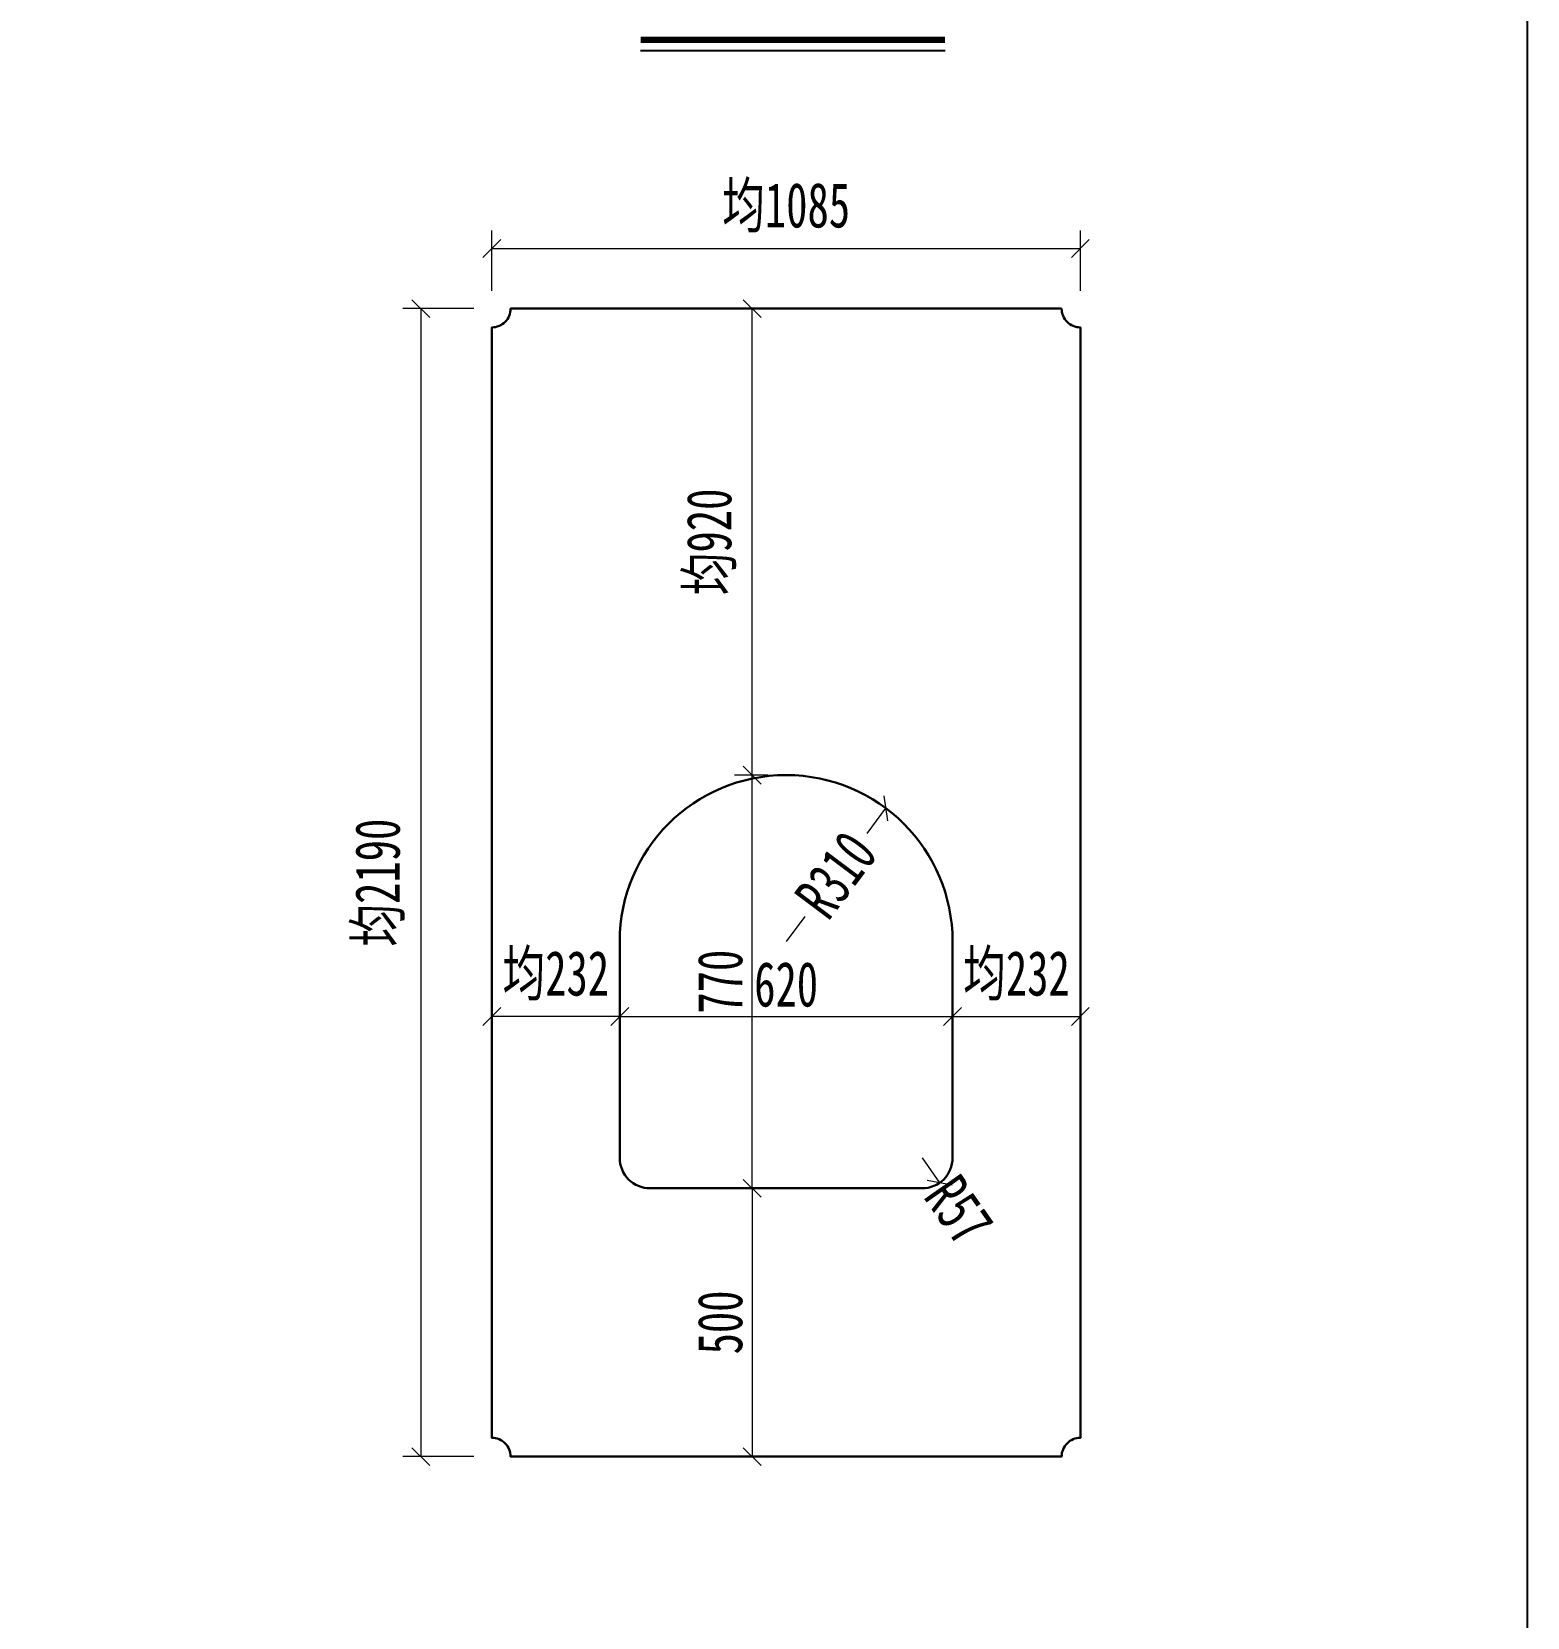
# Model space of a CAD drawing. Header units: millimetres. Extents: x -89049 to 410567, y -307459 to -100425.
# Drawn here: x 144239 to 147025, y -131568 to -128613 of the extents above; entities that cross this region are included whole.
import ezdxf

# ---------------------------------------------------------------- set-up
doc = ezdxf.new("R2010")
doc.units = ezdxf.units.MM
doc.layers.get('Defpoints').update_dxf_attribs({"color": 8})
doc.layers.add('桥 构造粗实', color=1, linetype='Continuous', lineweight=30)
doc.layers.add('细实线', color=4, linetype='Continuous', lineweight=15)
doc.styles.add('111', font='', dxfattribs={"width": 0.7})
doc.styles.get('111').set_extended_font_data('仿宋_GB2312')
doc.dimstyles.new('200', dxfattribs={"dimscale": 0, "dimtxt": 2.5, "dimasz": 1, "dimexe": 1, "dimexo": 1, "dimgap": 0.6, "dimtad": 1, "dimdec": 0, "dimdsep": 46, "dimtxsty": '111', "dimblk": 'OBLIQUE', "dimcen": 0, "dimclrd": 4, "dimclre": 4, "dimclrt": 4, "dimadec": 1, "dimazin": 2, "dimtfac": 1, "dimtdec": 0, "dimtix": 1, "dimtmove": 2, "dimatfit": 3, "dimfxl": 4, "dimfxlon": 1, "dimtolj": 1, "dimlwd": -1, "dimlwe": -1, "dimarcsym": 0})

# ---------------------------------------------------------------- blocks, each defined once
blk = doc.blocks.new('_Oblique')
at = {"color": 0, "linetype": 'ByBlock', "lineweight": -2}
blk.add_line((-0.5, -0.5), (0.5, 0.5), dxfattribs=at)
blk = doc.blocks.new('*D3062')
at = {"layer": 'Defpoints', "color": 0, "transparency": 16777216}
for p in [(146192.4, -129017.4), (145096.1, -129129.5), (146192.4, -129129.5)]:
    blk.add_point(p, dxfattribs=at)
at = {"layer": '细实线', "color": 4, "transparency": 16777216}
for p, q in [((145096.1, -129096.2), (145096.1, -128984)), ((146192.4, -129096.2), (146192.4, -128984)), ((145096.1, -129017.4), (146192.4, -129017.4))]:
    blk.add_line(p, q, dxfattribs=at)
at = {"layer": '细实线', "color": 4, "transparency": 16777216, "xscale": 33.33333333333333, "yscale": 33.33333333333333, "zscale": 33.33333333333333, "rotation": 180}
blk.add_blockref('_Oblique', (145096.1, -129017.4), dxfattribs=at)
at = {"layer": '细实线', "color": 4, "transparency": 16777216, "xscale": 33.33333333333333, "yscale": 33.33333333333333, "zscale": 33.33333333333333}
blk.add_blockref('_Oblique', (146192.4, -129017.4), dxfattribs=at)
at = {"layer": '细实线', "color": 4, "transparency": 16777216, "insert": (145644.3, -128941.3), "char_height": 83.33, "attachment_point": 5, "style": '111'}
blk.add_mtext('\\A1;均1085', dxfattribs=at)
blk = doc.blocks.new('*D3063')
at = {"layer": 'Defpoints', "color": 0, "transparency": 16777216}
for p in [(145954.3, -130448.7), (145334.3, -130537.3), (145954.3, -130537.3)]:
    blk.add_point(p, dxfattribs=at)
at = {"layer": '细实线', "color": 4, "transparency": 16777216}
for p, q in [((145334.3, -130504), (145334.3, -130415.4)), ((145954.3, -130504), (145954.3, -130415.4)), ((145334.3, -130448.7), (145954.3, -130448.7))]:
    blk.add_line(p, q, dxfattribs=at)
at = {"layer": '细实线', "color": 4, "transparency": 16777216, "xscale": 33.33333333333333, "yscale": 33.33333333333333, "zscale": 33.33333333333333, "rotation": 180}
blk.add_blockref('_Oblique', (145334.3, -130448.7), dxfattribs=at)
at = {"layer": '细实线', "color": 4, "transparency": 16777216, "xscale": 33.33333333333333, "yscale": 33.33333333333333, "zscale": 33.33333333333333}
blk.add_blockref('_Oblique', (145954.3, -130448.7), dxfattribs=at)
at = {"layer": '细实线', "color": 4, "transparency": 16777216, "insert": (145644.3, -130389.1), "char_height": 83.33, "attachment_point": 5, "style": '111'}
blk.add_mtext('\\A1;620', dxfattribs=at)
blk = doc.blocks.new('*D3064')
at = {"layer": 'Defpoints', "color": 0, "transparency": 16777216}
for p in [(145096.1, -130448.7), (145096.1, -130537.3), (145334.3, -130537.3)]:
    blk.add_point(p, dxfattribs=at)
at = {"layer": '细实线', "color": 4, "transparency": 16777216}
for p, q in [((145096.1, -130504), (145096.1, -130415.4)), ((145334.3, -130504), (145334.3, -130415.4)), ((145334.3, -130448.7), (145096.1, -130448.7))]:
    blk.add_line(p, q, dxfattribs=at)
at = {"layer": '细实线', "color": 4, "transparency": 16777216, "xscale": 33.33333333333333, "yscale": 33.33333333333333, "zscale": 33.33333333333333, "rotation": 180}
blk.add_blockref('_Oblique', (145096.1, -130448.7), dxfattribs=at)
at = {"layer": '细实线', "color": 4, "transparency": 16777216, "xscale": 33.33333333333333, "yscale": 33.33333333333333, "zscale": 33.33333333333333}
blk.add_blockref('_Oblique', (145334.3, -130448.7), dxfattribs=at)
at = {"layer": '细实线', "color": 4, "transparency": 16777216, "insert": (145215.2, -130372.6), "char_height": 83.33, "attachment_point": 5, "style": '111'}
blk.add_mtext('\\A1;均232', dxfattribs=at)
blk = doc.blocks.new('*D3065')
at = {"layer": 'Defpoints', "color": 0, "transparency": 16777216}
for p in [(146192.4, -130448.7), (145954.3, -130537.3), (146192.4, -130537.3)]:
    blk.add_point(p, dxfattribs=at)
at = {"layer": '细实线', "color": 4, "transparency": 16777216}
for p, q in [((145954.3, -130504), (145954.3, -130415.4)), ((146192.4, -130504), (146192.4, -130415.4)), ((145954.3, -130448.7), (146192.4, -130448.7))]:
    blk.add_line(p, q, dxfattribs=at)
at = {"layer": '细实线', "color": 4, "transparency": 16777216, "xscale": 33.33333333333333, "yscale": 33.33333333333333, "zscale": 33.33333333333333, "rotation": 180}
blk.add_blockref('_Oblique', (145954.3, -130448.7), dxfattribs=at)
at = {"layer": '细实线', "color": 4, "transparency": 16777216, "xscale": 33.33333333333333, "yscale": 33.33333333333333, "zscale": 33.33333333333333}
blk.add_blockref('_Oblique', (146192.4, -130448.7), dxfattribs=at)
at = {"layer": '细实线', "color": 4, "transparency": 16777216, "insert": (146073.3, -130372.6), "char_height": 83.33, "attachment_point": 5, "style": '111'}
blk.add_mtext('\\A1;均232', dxfattribs=at)
blk = doc.blocks.new('*D3066')
at = {"layer": 'Defpoints', "color": 0, "transparency": 16777216}
for p in [(145644.3, -130768.8), (145581.2, -131268.8), (145644.3, -131268.8)]:
    blk.add_point(p, dxfattribs=at)
at = {"layer": '细实线', "color": 4, "transparency": 16777216}
for p, q in [((145610.9, -130768.8), (145547.9, -130768.8)), ((145581.2, -130768.8), (145581.2, -131268.8)), ((145610.9, -131268.8), (145547.9, -131268.8))]:
    blk.add_line(p, q, dxfattribs=at)
at = {"layer": '细实线', "color": 4, "transparency": 16777216, "xscale": 33.33333333333333, "yscale": 33.33333333333333, "zscale": 33.33333333333333}
for p, rotation in [((145581.2, -130768.8), 90), ((145581.2, -131268.8), 270)]:
    blk.add_blockref('_Oblique', p, dxfattribs=dict(at, rotation=rotation))
at = {"layer": '细实线', "color": 4, "transparency": 16777216, "insert": (145521.6, -131018.8), "char_height": 83.33, "attachment_point": 5, "rotation": 90, "style": '111'}
blk.add_mtext('\\A1;500', dxfattribs=at)
blk = doc.blocks.new('*D3067')
at = {"layer": 'Defpoints', "color": 0, "transparency": 16777216}
for p in [(145581.2, -129998.8), (145644.3, -129998.8), (145644.3, -130768.8)]:
    blk.add_point(p, dxfattribs=at)
at = {"layer": '细实线', "color": 4, "transparency": 16777216}
for p, q in [((145610.9, -129998.8), (145547.9, -129998.8)), ((145581.2, -130768.8), (145581.2, -129998.8)), ((145610.9, -130768.8), (145547.9, -130768.8))]:
    blk.add_line(p, q, dxfattribs=at)
at = {"layer": '细实线', "color": 4, "transparency": 16777216, "xscale": 33.33333333333333, "yscale": 33.33333333333333, "zscale": 33.33333333333333}
for p, rotation in [((145581.2, -129998.8), 90), ((145581.2, -130768.8), 270)]:
    blk.add_blockref('_Oblique', p, dxfattribs=dict(at, rotation=rotation))
at = {"layer": '细实线', "color": 4, "transparency": 16777216, "insert": (145521.6, -130383.8), "char_height": 83.33, "attachment_point": 5, "rotation": 90, "style": '111'}
blk.add_mtext('\\A1;770', dxfattribs=at)
blk = doc.blocks.new('*D3068')
at = {"layer": 'Defpoints', "color": 0, "transparency": 16777216}
for p in [(145581.2, -129129.5), (145644.3, -129129.5), (145644.3, -129998.8)]:
    blk.add_point(p, dxfattribs=at)
at = {"layer": '细实线', "color": 4, "transparency": 16777216}
for p, q in [((145610.9, -129129.5), (145547.9, -129129.5)), ((145581.2, -129998.8), (145581.2, -129129.5)), ((145610.9, -129998.8), (145547.9, -129998.8))]:
    blk.add_line(p, q, dxfattribs=at)
at = {"layer": '细实线', "color": 4, "transparency": 16777216, "xscale": 33.33333333333333, "yscale": 33.33333333333333, "zscale": 33.33333333333333}
for p, rotation in [((145581.2, -129129.5), 90), ((145581.2, -129998.8), 270)]:
    blk.add_blockref('_Oblique', p, dxfattribs=dict(at, rotation=rotation))
at = {"layer": '细实线', "color": 4, "transparency": 16777216, "insert": (145505.2, -129564.2), "char_height": 83.33, "attachment_point": 5, "rotation": 90, "style": '111'}
blk.add_mtext('\\A1;均920', dxfattribs=at)
blk = doc.blocks.new('*D3069')
at = {"layer": 'Defpoints', "color": 0, "transparency": 16777216}
for p in [(145096.1, -129129.5), (144963.6, -131268.8), (145096.1, -131268.8)]:
    blk.add_point(p, dxfattribs=at)
at = {"layer": '细实线', "color": 4, "transparency": 16777216}
for p, q in [((145062.8, -129129.5), (144930.3, -129129.5)), ((144963.6, -129129.5), (144963.6, -131268.8)), ((145062.8, -131268.8), (144930.3, -131268.8))]:
    blk.add_line(p, q, dxfattribs=at)
at = {"layer": '细实线', "color": 4, "transparency": 16777216, "xscale": 33.33333333333333, "yscale": 33.33333333333333, "zscale": 33.33333333333333}
for p, rotation in [((144963.6, -129129.5), 90), ((144963.6, -131268.8), 270)]:
    blk.add_blockref('_Oblique', p, dxfattribs=dict(at, rotation=rotation))
at = {"layer": '细实线', "color": 4, "transparency": 16777216, "insert": (144887.5, -130199.2), "char_height": 83.33, "attachment_point": 5, "rotation": 90, "style": '111'}
blk.add_mtext('\\A1;均2190', dxfattribs=at)
blk = doc.blocks.new('*D3070')
at = {"layer": 'Defpoints', "color": 0, "transparency": 16777216}
for p in [(145830.1, -130060.7), (145644.3, -130308.8)]:
    blk.add_point(p, dxfattribs=at)
at = {"layer": '细实线', "color": 4, "transparency": 16777216}
for p, q in [((145795.1, -130107.5), (145830.1, -130060.7)), ((145679.3, -130262.1), (145644.3, -130308.8))]:
    blk.add_line(p, q, dxfattribs=at)
at = {"layer": '细实线', "color": 4, "transparency": 16777216, "xscale": 33.33333333333333, "yscale": 33.33333333333333, "zscale": 33.33333333333333, "rotation": 53.15700212082992}
blk.add_blockref('_Oblique', (145830.1, -130060.7), dxfattribs=at)
at = {"layer": '细实线', "color": 4, "transparency": 16777216, "insert": (145737.2, -130184.8), "char_height": 83.33, "attachment_point": 5, "rotation": 53.157, "style": '111'}
blk.add_mtext('\\A1;R310', dxfattribs=at)
blk = doc.blocks.new('*D3071')
at = {"layer": 'Defpoints', "color": 0, "transparency": 16777216}
for p in [(145897.8, -130712.3), (145930.2, -130758.6)]:
    blk.add_point(p, dxfattribs=at)
at = {"layer": '细实线', "color": 4, "transparency": 16777216}
for p in [(145897.8, -130712.3), (145930.2, -130758.6)]:
    blk.add_line(p, (145930.2, -130758.6), dxfattribs=at)
at = {"layer": '细实线', "color": 4, "transparency": 16777216, "xscale": 33.33333333333333, "yscale": 33.33333333333333, "zscale": 33.33333333333333, "rotation": 125.0544966788205}
blk.add_blockref('_Oblique', (145930.2, -130758.6), dxfattribs=at)
at = {"layer": '细实线', "color": 4, "transparency": 16777216, "insert": (145966.1, -130809.7), "char_height": 83.33, "attachment_point": 5, "rotation": 305.0545, "style": '111'}
blk.add_mtext('\\A1;R57', dxfattribs=at)

msp = doc.modelspace()

# ---------------------------------------------------------------- linework, layer by layer
at = {"color": 4}
msp.add_line((145373.2, -128648.6), (145940.3, -128648.6), dxfattribs=at)
at = {"color": 6, "const_width": 12}
msp.add_lwpolyline([(145373.2, -128628.6), (145940.3, -128628.6)], dxfattribs=at)
at = {"layer": 'Defpoints'}
msp.add_lwpolyline([(134191.6, -127671.3), (147024.9, -127671.3), (147024.9, -136193.4), (134191.6, -136193.4)], close=True, dxfattribs=at)
at = {"layer": '桥 构造粗实'}
for points in [[(146157.4, -129129.5, 0.414214), (146192.4, -129164.5), (146192.4, -131233.8, 0.414214), (146157.4, -131268.8), (145131.1, -131268.8, 0.414214), (145096.1, -131233.8), (145096.1, -129164.5, 0.414214), (145131.1, -129129.5)], [(145897.8, -130768.8, 0.414214), (145954.3, -130712.3), (145954.3, -130308.8, 1), (145334.3, -130308.8), (145334.3, -130712.3, 0.414214), (145390.8, -130768.8)]]:
    msp.add_lwpolyline(points, format="xyb", close=True, dxfattribs=at)

# ---------------------------------------------------------------- dimensions: what is measured, and where the dimension line sits
at = {"layer": '细实线'}
for base, p1, p2, text, picture, middle in [((146192.4, -129017.4), (145096.1, -129129.5), (146192.4, -129129.5), '均1085', '*D3062', (145644.3, -128941.3)), ((145096.1, -130448.7), (145334.3, -130537.3), (145096.1, -130537.3), '均232', '*D3064', (145215.2, -130372.6))]:
    dim = msp.add_linear_dim(base=base, p1=p1, p2=p2, text=text, dimstyle='200', override={"dimscale": 33.333333, "dimtxsty": '111', "dimblk": 'Oblique'}, dxfattribs=at)
    dim.commit()
    dim.dimension.update_dxf_attribs({"geometry": picture, "text_midpoint": middle})
for base, p1, p2, angle, text, override, picture, middle in [((144963.6, -131268.8), (145096.1, -129129.5), (145096.1, -131268.8), 90, '均2190', {"dimscale": 33.333333, "dimblk": 'Oblique'}, '*D3069', (144887.5, -130199.2)), ((145581.2, -129129.5), (145644.3, -129998.8), (145644.3, -129129.5), 90, '均920', {"dimscale": 33.333333, "dimblk": 'Oblique'}, '*D3068', (145505.2, -129564.2)), ((146192.4, -130448.7), (145954.3, -130537.3), (146192.4, -130537.3), 180, '均232', {"dimscale": 33.333333, "dimtxsty": '111', "dimblk": 'Oblique'}, '*D3065', (146073.3, -130372.6))]:
    dim = msp.add_linear_dim(base=base, p1=p1, p2=p2, angle=angle, text=text, dimstyle='200', override=override, dxfattribs=at)
    dim.commit()
    dim.dimension.update_dxf_attribs({"geometry": picture, "text_midpoint": middle})
for base, p2, picture, middle in [((145581.2, -129998.8), (145644.3, -129998.8), '*D3067', (145521.6, -130383.8)), ((145581.2, -131268.8), (145644.3, -131268.8), '*D3066', (145521.6, -131018.8))]:
    dim = msp.add_linear_dim(base=base, p1=(145644.3, -130768.8), p2=p2, angle=90, dimstyle='200', override={"dimscale": 33.333333, "dimblk": 'Oblique'}, dxfattribs=at)
    dim.commit()
    dim.dimension.update_dxf_attribs({"geometry": picture, "text_midpoint": middle})
for center, mpoint, picture, middle in [((145644.3, -130308.8), (145830.1, -130060.7), '*D3070', (145737.2, -130184.8)), ((145897.8, -130712.3), (145930.2, -130758.6), '*D3071', (145966.1, -130809.7))]:
    dim = msp.add_radius_dim(center=center, mpoint=mpoint, dimstyle='200', override={"dimscale": 33.333333, "dimblk": 'Oblique'}, dxfattribs=at)
    dim.commit()
    dim.dimension.update_dxf_attribs({"geometry": picture, "text_midpoint": middle, "dimtype": 164})
dim = msp.add_linear_dim(base=(145954.3, -130448.7), p1=(145334.3, -130537.3), p2=(145954.3, -130537.3), dimstyle='200', override={"dimscale": 33.333333, "dimblk": 'Oblique'}, dxfattribs=at)
dim.commit()
dim.dimension.update_dxf_attribs({"geometry": '*D3063', "text_midpoint": (145644.3, -130389.1)})

doc.saveas('drawing.dxf')
